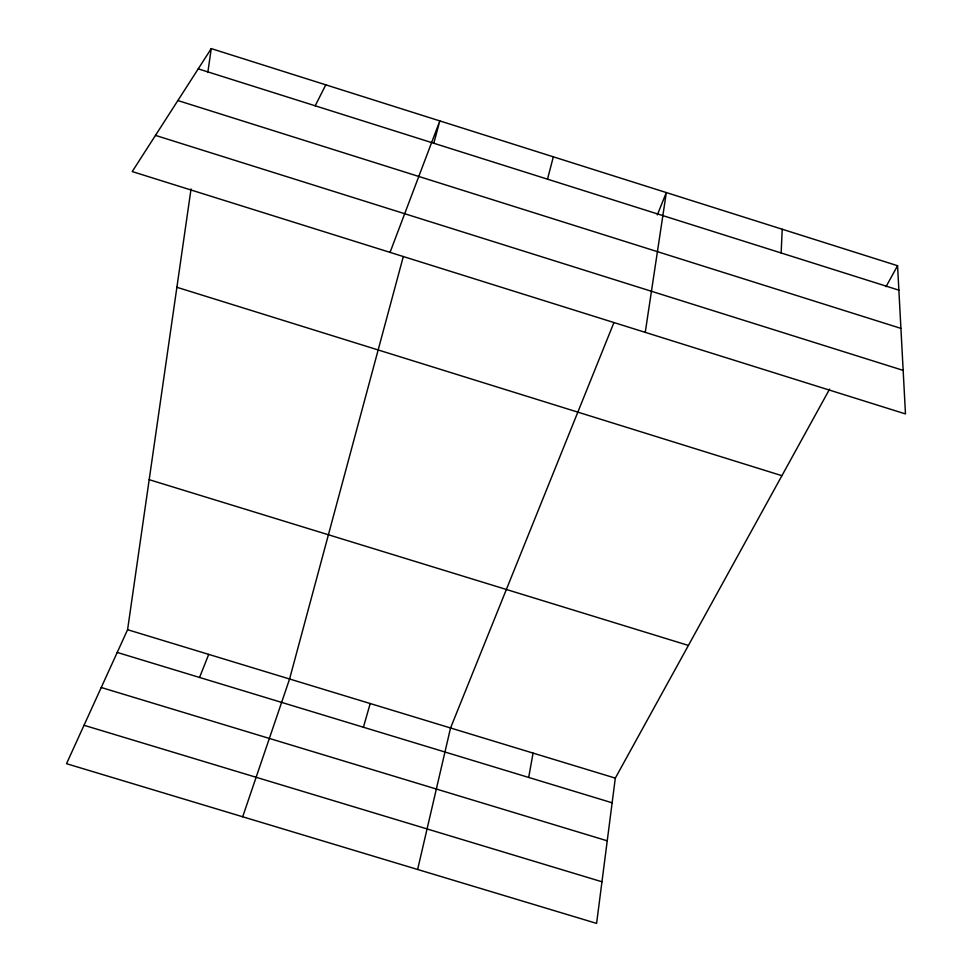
<?xml version="1.0" encoding="UTF-8"?>
<svg xmlns="http://www.w3.org/2000/svg" width="972" height="972" viewBox="0 0 972 972"><rect width="100%" height="100%" fill="white"/><g stroke="black" fill="none" stroke-linecap="round" stroke-linejoin="round"><path stroke-width="1.46" d="M781.148 252.975L782.217 229.234M829.602 389.116L615.312 778.122L596.601 923.4L66.521 763.7L127.587 629.698L191.047 188.957M207.814 72.463L211.252 48.6L897.569 265.721L905.479 413.926L132.228 171.57L211.252 48.6M645.25 332.363L666.33 192.565L657.327 214.885M528.683 777.454L533.069 753.093M417.632 869.478L450.546 727.979L613.927 322.583M547.503 179.176L553.335 156.82M403.307 256.559L289.583 679.003L242.684 816.772M433.937 142.75L439.818 120.905L390.051 252.38M363.419 727.238L370.198 703.534M199.552 677.46L208.713 654.387M315.195 105.79L325.79 84.843M886.014 286.691L897.569 265.721M84.029 725.282L601.96 881.774M127.587 629.698L615.312 778.122M117.223 652.443L612.141 802.799M101.246 687.496L607.245 840.816M149.19 479.67L688.407 645.432M176.88 287.275L781.913 475.685M177.864 100.541L900.91 328.378M155.471 135.387L903.158 370.381M198.239 68.854L898.869 290.154"/></g></svg>
